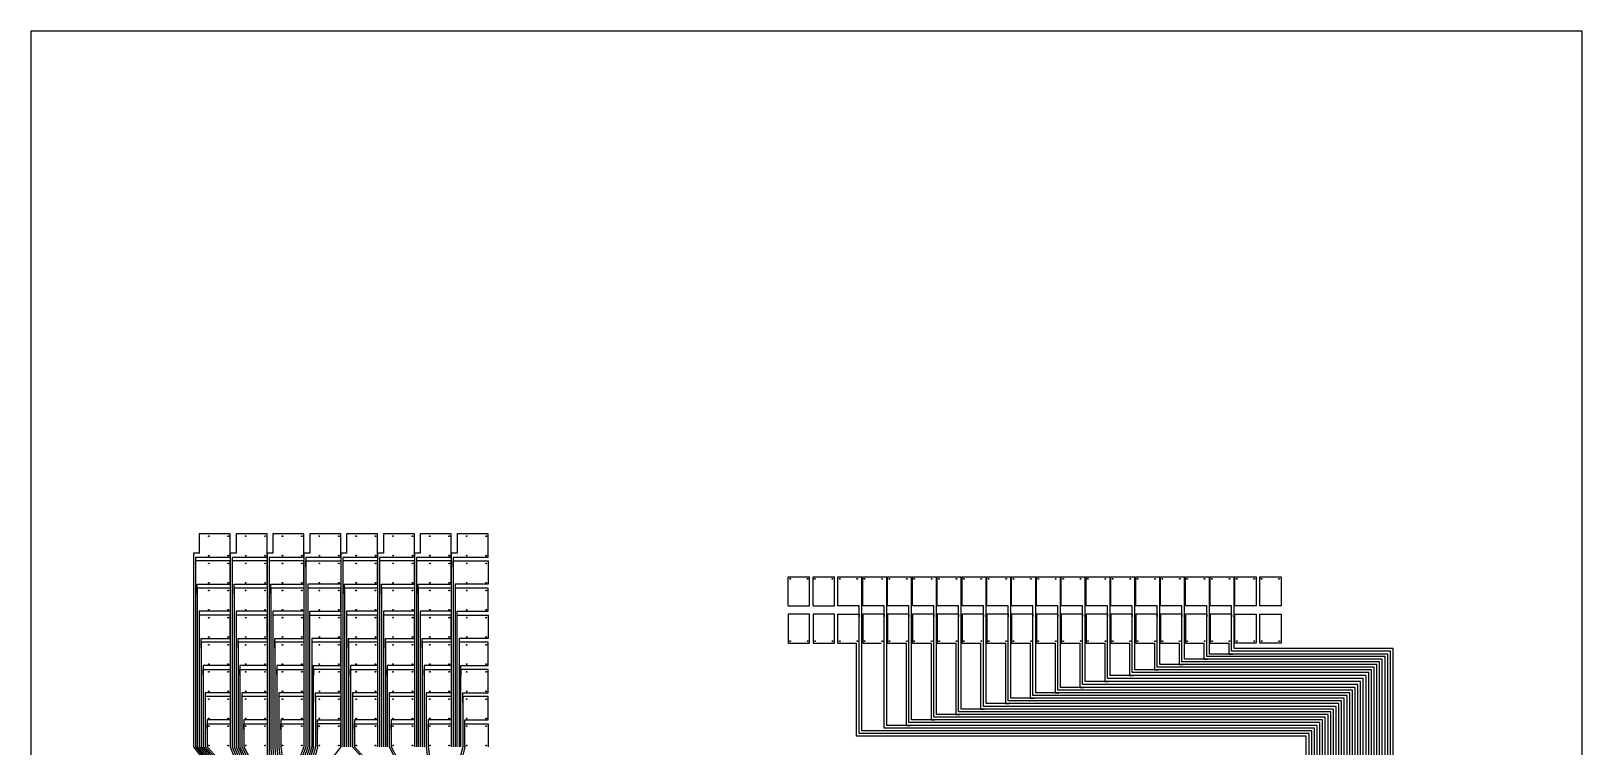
# Model space of a CAD drawing. Header units: inches. Extents: x 15.2 to 55.2, y 8.4 to 78.4.
# Drawn here: x 15.21 to 55.21, y 59.91 to 78.38 of the extents above; entities that cross this region are included whole.
import ezdxf

# ---------------------------------------------------------------- set-up
doc = ezdxf.new("R2010")
doc.units = ezdxf.units.IN
doc.header["$MEASUREMENT"] = 0
doc.layers.add('Foil', color=5, linetype='Continuous')

msp = doc.modelspace()

# ---------------------------------------------------------------- linework, layer by layer
at = {"layer": 'Foil'}
for p, q in [((15.208, 78.378), (55.208, 78.378)), ((15.208, 8.378), (15.208, 78.378)), ((55.208, 78.378), (55.208, 8.378)), ((20.347, 65.408), (19.547, 65.408)), ((19.547, 65.408), (19.547, 64.908)), ((20.347, 64.808), (20.347, 65.408)), ((21.297, 65.408), (20.497, 65.408)), ((20.497, 65.408), (20.497, 64.908)), ((21.297, 64.808), (21.297, 65.408)), ((22.247, 65.408), (21.447, 65.408)), ((21.447, 65.408), (21.447, 64.908)), ((22.247, 64.808), (22.247, 65.408)), ((23.197, 65.408), (22.397, 65.408)), ((22.397, 65.408), (22.397, 64.908)), ((23.197, 64.808), (23.197, 65.408)), ((24.147, 65.408), (23.347, 65.408)), ((23.347, 65.408), (23.347, 64.908)), ((24.147, 64.808), (24.147, 65.408)), ((25.097, 65.408), (24.297, 65.408)), ((24.297, 65.408), (24.297, 64.908)), ((25.097, 64.808), (25.097, 65.408)), ((26.047, 65.408), (25.247, 65.408)), ((25.247, 65.408), (25.247, 64.908)), ((26.047, 64.808), (26.047, 65.408)), ((26.997, 65.408), (26.197, 65.408)), ((26.197, 65.408), (26.197, 64.908)), ((26.997, 64.794), (26.997, 65.408)), ((19.547, 64.908), (19.397, 64.908)), ((19.397, 64.908), (19.397, 59.908)), ((20.497, 64.908), (20.347, 64.908)), ((20.347, 64.908), (20.347, 59.908)), ((21.447, 64.908), (21.297, 64.908)), ((21.297, 64.908), (21.297, 59.908)), ((22.397, 64.908), (22.247, 64.908)), ((22.247, 64.908), (22.247, 59.908)), ((23.347, 64.908), (23.197, 64.908)), ((23.197, 64.908), (23.197, 59.908)), ((24.297, 64.908), (24.147, 64.908)), ((24.147, 64.908), (24.147, 59.908)), ((25.247, 64.908), (25.097, 64.908)), ((25.097, 64.908), (25.097, 59.908)), ((26.197, 64.908), (26.047, 64.908)), ((26.047, 64.908), (26.047, 59.908)), ((20.347, 64.794), (19.447, 64.794)), ((19.447, 64.794), (19.447, 59.908)), ((20.347, 64.708), (19.447, 64.708)), ((19.447, 64.708), (19.447, 64.558)), ((20.347, 64.108), (20.347, 64.708)), ((21.297, 64.794), (20.397, 64.794)), ((20.397, 64.794), (20.397, 59.908)), ((21.297, 64.708), (20.397, 64.708)), ((20.397, 64.708), (20.397, 64.558)), ((21.297, 64.108), (21.297, 64.708)), ((22.247, 64.794), (21.347, 64.794)), ((21.347, 64.794), (21.347, 59.908)), ((22.247, 64.708), (21.347, 64.708)), ((21.347, 64.708), (21.347, 64.558)), ((22.247, 64.108), (22.247, 64.708)), ((23.197, 64.794), (22.297, 64.794)), ((22.297, 64.794), (22.297, 59.908)), ((22.297, 64.558), (22.297, 64.708)), ((22.297, 64.708), (23.197, 64.708)), ((23.197, 64.708), (23.197, 64.108)), ((24.147, 64.794), (23.247, 64.794)), ((23.247, 64.794), (23.247, 59.908)), ((24.147, 64.708), (23.247, 64.708)), ((23.247, 64.708), (23.247, 64.558)), ((24.147, 64.108), (24.147, 64.708)), ((25.097, 64.794), (24.197, 64.794)), ((24.197, 64.794), (24.197, 59.908)), ((25.097, 64.708), (24.197, 64.708)), ((24.197, 64.708), (24.197, 64.558)), ((25.097, 64.108), (25.097, 64.708)), ((26.047, 64.794), (25.147, 64.794)), ((25.147, 64.794), (25.147, 59.908)), ((26.047, 64.708), (25.147, 64.708)), ((25.147, 64.708), (25.147, 64.558)), ((26.047, 64.108), (26.047, 64.708)), ((26.997, 64.794), (26.097, 64.794)), ((26.097, 64.794), (26.097, 59.908)), ((26.097, 64.558), (26.097, 64.708)), ((26.097, 64.708), (26.997, 64.708)), ((26.997, 64.708), (26.997, 64.108)), ((19.497, 63.858), (19.497, 64.108)), ((19.497, 64.108), (20.347, 64.108)), ((20.347, 64.008), (19.497, 64.008)), ((19.497, 64.008), (19.497, 59.908)), ((20.347, 64.008), (20.347, 63.408)), ((20.447, 63.858), (20.447, 64.108)), ((20.447, 64.108), (21.297, 64.108)), ((21.297, 64.008), (20.447, 64.008)), ((20.447, 64.008), (20.447, 59.908)), ((21.297, 64.008), (21.297, 63.408)), ((21.397, 63.858), (21.397, 64.108)), ((21.397, 64.108), (22.247, 64.108)), ((22.247, 64.008), (21.397, 64.008)), ((21.397, 64.008), (21.397, 59.908)), ((22.247, 64.008), (22.247, 63.408)), ((23.197, 64.108), (22.347, 64.108)), ((22.347, 64.108), (22.347, 63.858)), ((23.197, 64.008), (22.347, 64.008)), ((22.347, 64.008), (22.347, 59.908)), ((23.197, 63.408), (23.197, 64.008)), ((23.297, 63.858), (23.297, 64.108)), ((23.297, 64.108), (24.147, 64.108)), ((24.147, 64.008), (23.297, 64.008)), ((23.297, 64.008), (23.297, 59.908)), ((24.147, 64.008), (24.147, 63.408)), ((24.247, 63.858), (24.247, 64.108)), ((24.247, 64.108), (25.097, 64.108)), ((25.097, 64.008), (24.247, 64.008)), ((24.247, 64.008), (24.247, 59.908)), ((25.097, 64.008), (25.097, 63.408)), ((25.197, 63.858), (25.197, 64.108)), ((25.197, 64.108), (26.047, 64.108)), ((26.047, 64.008), (25.197, 64.008)), ((25.197, 64.008), (25.197, 59.908)), ((26.047, 64.008), (26.047, 63.408)), ((26.997, 64.108), (26.147, 64.108)), ((26.147, 64.108), (26.147, 63.858)), ((26.997, 64.008), (26.147, 64.008)), ((26.147, 64.008), (26.147, 59.908)), ((26.997, 63.408), (26.997, 64.008)), ((34.739, 63.546), (34.739, 64.296)), ((34.739, 64.296), (35.289, 64.296)), ((35.289, 63.546), (35.289, 64.296)), ((35.379, 63.546), (35.379, 64.296)), ((35.379, 64.296), (35.929, 64.296)), ((35.929, 63.546), (35.929, 64.296)), ((36.019, 63.546), (36.019, 64.296)), ((36.019, 64.296), (36.639, 64.296)), ((36.639, 60.326), (36.639, 64.296)), ((36.659, 63.546), (36.659, 64.296)), ((36.659, 64.296), (37.279, 64.296)), ((37.279, 60.466), (37.279, 64.296)), ((37.299, 63.546), (37.299, 64.296)), ((37.299, 64.296), (37.919, 64.296)), ((37.919, 60.606), (37.919, 64.296)), ((37.939, 63.546), (37.939, 64.296)), ((37.939, 64.296), (38.559, 64.296)), ((38.559, 60.746), (38.559, 64.296)), ((38.579, 63.546), (38.579, 64.296)), ((38.579, 64.296), (39.199, 64.296)), ((39.199, 60.886), (39.199, 64.296)), ((39.219, 63.546), (39.219, 64.296)), ((39.219, 64.296), (39.839, 64.296)), ((39.839, 61.026), (39.839, 64.296)), ((39.859, 63.546), (39.859, 64.296)), ((39.859, 64.296), (40.479, 64.296)), ((40.479, 61.166), (40.479, 64.296)), ((40.499, 63.546), (40.499, 64.296)), ((40.499, 64.296), (41.119, 64.296)), ((41.119, 61.306), (41.119, 64.296)), ((41.139, 63.546), (41.139, 64.296)), ((41.139, 64.296), (41.759, 64.296)), ((41.759, 61.446), (41.759, 64.296)), ((41.779, 63.546), (41.779, 64.296)), ((41.779, 64.296), (42.399, 64.296)), ((42.399, 61.596), (42.399, 64.296)), ((42.419, 63.546), (42.419, 64.296)), ((42.419, 64.296), (43.039, 64.296)), ((43.039, 61.756), (43.039, 64.296)), ((43.059, 63.546), (43.059, 64.296)), ((43.059, 64.296), (43.679, 64.296)), ((43.679, 61.896), (43.679, 64.296)), ((43.699, 63.546), (43.699, 64.296)), ((43.699, 64.296), (44.319, 64.296)), ((44.319, 62.036), (44.319, 64.296)), ((44.339, 63.546), (44.339, 64.296)), ((44.339, 64.296), (44.959, 64.296)), ((44.959, 62.176), (44.959, 64.296)), ((44.979, 63.546), (44.979, 64.296)), ((44.979, 64.296), (45.599, 64.296)), ((45.599, 62.306), (45.599, 64.296)), ((45.619, 63.546), (45.619, 64.296)), ((45.619, 64.296), (46.239, 64.296)), ((46.239, 62.446), (46.239, 64.296)), ((46.259, 63.546), (46.259, 64.296)), ((46.259, 64.296), (46.809, 64.296)), ((46.809, 64.296), (46.809, 63.546)), ((46.899, 63.546), (46.899, 64.296)), ((46.899, 64.296), (47.449, 64.296)), ((47.449, 64.296), (47.449, 63.546)), ((20.347, 63.408), (19.547, 63.408)), ((19.547, 63.408), (19.547, 59.908)), ((20.347, 63.308), (19.547, 63.308)), ((19.547, 63.308), (19.547, 63.158)), ((20.347, 62.708), (20.347, 63.308)), ((21.297, 63.408), (20.497, 63.408)), ((20.497, 63.408), (20.497, 59.908)), ((21.297, 63.308), (20.497, 63.308)), ((20.497, 63.308), (20.497, 63.158)), ((21.297, 62.708), (21.297, 63.308)), ((22.247, 63.408), (21.447, 63.408)), ((21.447, 63.408), (21.447, 59.908)), ((22.247, 63.308), (21.447, 63.308)), ((21.447, 63.308), (21.447, 63.158)), ((22.247, 62.708), (22.247, 63.308)), ((22.397, 59.908), (22.397, 63.408)), ((22.397, 63.408), (23.197, 63.408)), ((22.397, 63.158), (22.397, 63.308)), ((22.397, 63.308), (23.197, 63.308)), ((23.197, 63.308), (23.197, 62.708)), ((24.147, 63.408), (23.347, 63.408)), ((23.347, 63.408), (23.347, 59.908)), ((24.147, 63.308), (23.347, 63.308)), ((23.347, 63.308), (23.347, 63.158)), ((24.147, 62.708), (24.147, 63.308)), ((25.097, 63.408), (24.297, 63.408)), ((24.297, 63.408), (24.297, 59.908)), ((25.097, 63.308), (24.297, 63.308)), ((24.297, 63.308), (24.297, 63.158)), ((25.097, 62.708), (25.097, 63.308)), ((26.047, 63.408), (25.247, 63.408)), ((25.247, 63.408), (25.247, 59.908)), ((26.047, 63.308), (25.247, 63.308)), ((25.247, 63.308), (25.247, 63.158)), ((26.047, 62.708), (26.047, 63.308)), ((26.197, 59.908), (26.197, 63.408)), ((26.197, 63.408), (26.997, 63.408)), ((26.197, 63.158), (26.197, 63.308)), ((26.197, 63.308), (26.997, 63.308)), ((26.997, 63.308), (26.997, 62.708)), ((34.739, 63.546), (35.289, 63.546)), ((35.289, 63.336), (34.739, 63.336)), ((34.739, 63.336), (34.739, 62.586)), ((35.289, 62.586), (35.289, 63.336)), ((35.379, 63.546), (35.929, 63.546)), ((35.929, 63.336), (35.379, 63.336)), ((35.379, 63.336), (35.379, 62.586)), ((35.929, 62.586), (35.929, 63.336)), ((36.569, 63.546), (36.019, 63.546)), ((36.019, 62.586), (36.019, 63.336)), ((36.019, 63.336), (36.569, 63.336)), ((36.569, 60.256), (36.569, 63.546)), ((36.569, 63.336), (36.569, 63.266)), ((37.209, 63.546), (36.659, 63.546)), ((37.209, 63.336), (36.659, 63.336)), ((36.659, 63.336), (36.659, 62.586)), ((37.209, 60.396), (37.209, 63.546)), ((37.209, 63.336), (37.209, 63.266)), ((37.849, 63.546), (37.299, 63.546)), ((37.849, 63.336), (37.299, 63.336)), ((37.299, 63.336), (37.299, 62.586)), ((37.849, 60.536), (37.849, 63.546)), ((37.849, 63.336), (37.849, 63.266)), ((38.489, 63.546), (37.939, 63.546)), ((38.489, 63.336), (37.939, 63.336)), ((37.939, 63.336), (37.939, 62.586)), ((38.489, 60.676), (38.489, 63.546)), ((38.489, 63.336), (38.489, 63.266)), ((39.129, 63.546), (38.579, 63.546)), ((39.129, 63.336), (38.579, 63.336)), ((38.579, 63.336), (38.579, 62.586)), ((39.129, 60.816), (39.129, 63.546)), ((39.129, 63.336), (39.129, 63.266)), ((39.769, 63.546), (39.219, 63.546)), ((39.769, 63.336), (39.219, 63.336)), ((39.219, 63.336), (39.219, 62.586)), ((39.769, 60.956), (39.769, 63.546)), ((39.769, 63.336), (39.769, 63.266)), ((40.409, 63.546), (39.859, 63.546)), ((40.409, 63.336), (39.859, 63.336)), ((39.859, 63.336), (39.859, 62.586)), ((40.409, 61.096), (40.409, 63.546)), ((40.409, 63.336), (40.409, 63.266)), ((41.049, 63.546), (40.499, 63.546)), ((41.049, 63.336), (40.499, 63.336)), ((40.499, 63.336), (40.499, 62.586)), ((41.049, 61.236), (41.049, 63.546)), ((41.049, 63.336), (41.049, 63.266)), ((41.689, 63.546), (41.139, 63.546)), ((41.689, 63.336), (41.139, 63.336)), ((41.139, 63.336), (41.139, 62.586)), ((41.689, 61.376), (41.689, 63.546)), ((41.689, 63.336), (41.689, 63.266)), ((42.329, 63.546), (41.779, 63.546)), ((42.329, 63.336), (41.779, 63.336)), ((41.779, 63.336), (41.779, 62.586)), ((42.329, 61.516), (42.329, 63.546)), ((42.329, 63.336), (42.329, 63.266)), ((42.969, 63.546), (42.419, 63.546)), ((42.969, 63.336), (42.419, 63.336)), ((42.419, 63.336), (42.419, 62.586)), ((42.969, 61.676), (42.969, 63.546)), ((42.969, 63.336), (42.969, 63.266)), ((43.609, 63.546), (43.059, 63.546)), ((43.609, 63.336), (43.059, 63.336)), ((43.059, 63.336), (43.059, 62.586)), ((43.609, 61.826), (43.609, 63.546)), ((43.609, 63.336), (43.609, 63.266)), ((44.249, 63.546), (43.699, 63.546)), ((44.249, 63.336), (43.699, 63.336)), ((43.699, 63.336), (43.699, 62.586)), ((44.249, 61.966), (44.249, 63.546)), ((44.249, 63.336), (44.249, 63.266)), ((44.889, 63.546), (44.339, 63.546)), ((44.889, 63.336), (44.339, 63.336)), ((44.339, 63.336), (44.339, 62.586)), ((44.889, 62.106), (44.889, 63.546)), ((44.889, 63.336), (44.889, 63.266)), ((45.529, 63.546), (44.979, 63.546)), ((45.529, 63.336), (44.979, 63.336)), ((44.979, 63.336), (44.979, 62.586)), ((45.529, 62.246), (45.529, 63.546)), ((45.529, 63.336), (45.529, 63.266)), ((46.169, 63.546), (45.619, 63.546)), ((46.169, 63.336), (45.619, 63.336)), ((45.619, 63.336), (45.619, 62.586)), ((46.169, 62.376), (46.169, 63.546)), ((46.169, 63.336), (46.169, 63.266)), ((46.809, 63.546), (46.259, 63.546)), ((46.259, 63.336), (46.809, 63.336)), ((46.259, 62.586), (46.259, 63.336)), ((46.809, 63.336), (46.809, 62.586)), ((47.449, 63.546), (46.899, 63.546)), ((46.899, 63.336), (47.449, 63.336)), ((46.899, 62.586), (46.899, 63.336)), ((47.449, 63.336), (47.449, 62.586)), ((19.597, 62.458), (19.597, 62.708)), ((19.597, 62.708), (20.347, 62.708)), ((20.347, 62.608), (19.597, 62.608)), ((19.597, 62.608), (19.597, 59.908)), ((20.347, 62.608), (20.347, 62.008)), ((20.547, 62.458), (20.547, 62.708)), ((20.547, 62.708), (21.297, 62.708)), ((21.297, 62.608), (20.547, 62.608)), ((20.547, 62.608), (20.547, 59.908)), ((21.297, 62.608), (21.297, 62.008)), ((21.497, 62.458), (21.497, 62.708)), ((21.497, 62.708), (22.247, 62.708)), ((22.247, 62.608), (21.497, 62.608)), ((21.497, 62.608), (21.497, 59.908)), ((22.247, 62.608), (22.247, 62.008)), ((23.197, 62.708), (22.447, 62.708)), ((22.447, 62.708), (22.447, 62.458)), ((23.197, 62.608), (22.447, 62.608)), ((22.447, 62.608), (22.447, 59.908)), ((23.197, 62.008), (23.197, 62.608)), ((23.397, 62.458), (23.397, 62.708)), ((23.397, 62.708), (24.147, 62.708)), ((24.147, 62.608), (23.397, 62.608)), ((23.397, 62.608), (23.397, 59.908)), ((24.147, 62.608), (24.147, 62.008)), ((24.347, 62.458), (24.347, 62.708)), ((24.347, 62.708), (25.097, 62.708)), ((25.097, 62.608), (24.347, 62.608)), ((24.347, 62.608), (24.347, 59.908)), ((25.097, 62.608), (25.097, 62.008)), ((25.297, 62.458), (25.297, 62.708)), ((25.297, 62.708), (26.047, 62.708)), ((26.047, 62.608), (25.297, 62.608)), ((25.297, 62.608), (25.297, 59.908)), ((26.047, 62.608), (26.047, 62.008)), ((26.997, 62.708), (26.247, 62.708)), ((26.247, 62.708), (26.247, 62.458)), ((26.997, 62.608), (26.247, 62.608)), ((26.247, 62.608), (26.247, 59.908)), ((26.997, 62.008), (26.997, 62.608)), ((34.739, 62.586), (35.289, 62.586)), ((35.379, 62.586), (35.929, 62.586)), ((36.019, 62.586), (36.499, 62.586)), ((36.499, 60.186), (36.499, 62.586)), ((36.659, 62.586), (37.139, 62.586)), ((37.299, 62.586), (37.779, 62.586)), ((37.779, 62.586), (37.779, 60.466)), ((37.939, 62.586), (38.419, 62.586)), ((38.419, 62.586), (38.419, 60.606)), ((38.579, 62.586), (39.059, 62.586)), ((39.059, 62.586), (39.059, 60.746)), ((39.219, 62.586), (39.699, 62.586)), ((39.699, 62.586), (39.699, 60.886)), ((39.859, 62.586), (40.339, 62.586)), ((40.339, 62.586), (40.339, 61.026)), ((40.499, 62.586), (40.979, 62.586)), ((40.979, 62.586), (40.979, 61.166)), ((41.139, 62.586), (41.619, 62.586)), ((41.619, 62.586), (41.619, 61.306)), ((41.779, 62.586), (42.259, 62.586)), ((42.259, 62.586), (42.259, 61.446)), ((42.419, 62.586), (42.899, 62.586)), ((42.899, 62.586), (42.899, 61.596)), ((43.059, 62.586), (43.539, 62.586)), ((43.539, 62.586), (43.539, 61.756)), ((43.699, 62.586), (44.179, 62.586)), ((44.179, 62.586), (44.179, 61.896)), ((44.339, 62.586), (44.819, 62.586)), ((44.819, 62.586), (44.819, 62.036)), ((44.979, 62.586), (45.459, 62.586)), ((45.459, 62.586), (45.459, 62.176)), ((45.619, 62.586), (46.099, 62.586)), ((46.099, 62.586), (46.099, 62.306)), ((50.339, 62.446), (46.239, 62.446)), ((46.809, 62.586), (46.259, 62.586)), ((47.449, 62.586), (46.899, 62.586)), ((50.339, 60.186), (50.339, 62.446)), ((20.347, 62.008), (19.647, 62.008)), ((19.647, 62.008), (19.647, 59.908)), ((21.297, 62.008), (20.597, 62.008)), ((20.597, 62.008), (20.597, 59.908)), ((22.247, 62.008), (21.547, 62.008)), ((21.547, 62.008), (21.547, 59.908)), ((22.497, 59.908), (22.497, 62.008)), ((22.497, 62.008), (23.197, 62.008)), ((24.147, 62.008), (23.447, 62.008)), ((23.447, 62.008), (23.447, 59.908)), ((25.097, 62.008), (24.397, 62.008)), ((24.397, 62.008), (24.397, 59.908)), ((26.047, 62.008), (25.347, 62.008)), ((25.347, 62.008), (25.347, 59.908)), ((26.297, 59.908), (26.297, 62.008)), ((26.297, 62.008), (26.997, 62.008)), ((49.919, 62.036), (44.319, 62.036)), ((44.819, 62.036), (44.919, 62.036)), ((49.989, 62.106), (44.889, 62.106)), ((50.059, 62.176), (44.959, 62.176)), ((45.459, 62.176), (45.559, 62.176)), ((50.129, 62.246), (45.529, 62.246)), ((50.199, 62.306), (45.599, 62.306)), ((46.099, 62.306), (46.199, 62.306)), ((50.269, 62.376), (46.169, 62.376)), ((49.919, 60.186), (49.919, 62.036)), ((49.989, 60.186), (49.989, 62.106)), ((50.059, 60.186), (50.059, 62.176)), ((50.129, 60.186), (50.129, 62.246)), ((50.199, 60.186), (50.199, 62.306)), ((50.269, 60.186), (50.269, 62.376)), ((19.647, 61.758), (19.647, 61.908)), ((19.647, 61.908), (20.347, 61.908)), ((20.347, 61.908), (20.347, 61.308)), ((20.597, 61.758), (20.597, 61.908)), ((20.597, 61.908), (21.297, 61.908)), ((21.297, 61.908), (21.297, 61.308)), ((21.547, 61.758), (21.547, 61.908)), ((21.547, 61.908), (22.247, 61.908)), ((22.247, 61.908), (22.247, 61.308)), ((23.197, 61.908), (22.497, 61.908)), ((22.497, 61.908), (22.497, 61.758)), ((23.197, 61.308), (23.197, 61.908)), ((23.447, 61.758), (23.447, 61.908)), ((23.447, 61.908), (24.147, 61.908)), ((24.147, 61.908), (24.147, 61.308)), ((24.397, 61.758), (24.397, 61.908)), ((24.397, 61.908), (25.097, 61.908)), ((25.097, 61.908), (25.097, 61.308)), ((25.347, 61.758), (25.347, 61.908)), ((25.347, 61.908), (26.047, 61.908)), ((26.047, 61.908), (26.047, 61.308)), ((26.997, 61.908), (26.297, 61.908)), ((26.297, 61.908), (26.297, 61.758)), ((26.997, 61.308), (26.997, 61.908)), ((49.569, 61.676), (42.969, 61.676)), ((49.639, 61.756), (43.039, 61.756)), ((43.539, 61.756), (43.639, 61.756)), ((49.709, 61.826), (43.609, 61.826)), ((49.779, 61.896), (43.679, 61.896)), ((44.179, 61.896), (44.279, 61.896)), ((49.849, 61.966), (44.249, 61.966)), ((49.569, 60.186), (49.569, 61.676)), ((49.639, 60.186), (49.639, 61.756)), ((49.709, 60.186), (49.709, 61.826)), ((49.779, 60.186), (49.779, 61.896)), ((49.849, 60.186), (49.849, 61.966)), ((20.347, 61.308), (19.697, 61.308)), ((19.697, 61.308), (19.697, 61.058)), ((20.347, 61.208), (19.697, 61.208)), ((19.697, 61.208), (19.697, 59.908)), ((20.347, 61.208), (20.347, 60.608)), ((21.297, 61.308), (20.647, 61.308)), ((20.647, 61.308), (20.647, 61.058)), ((21.297, 61.208), (20.647, 61.208)), ((20.647, 61.208), (20.647, 59.908)), ((21.297, 61.208), (21.297, 60.608)), ((22.247, 61.308), (21.597, 61.308)), ((21.597, 61.308), (21.597, 61.058)), ((22.247, 61.208), (21.597, 61.208)), ((21.597, 61.208), (21.597, 59.908)), ((22.247, 61.208), (22.247, 60.608)), ((22.547, 61.058), (22.547, 61.308)), ((22.547, 61.308), (23.197, 61.308)), ((23.197, 61.208), (22.547, 61.208)), ((22.547, 61.208), (22.547, 59.908)), ((23.197, 60.608), (23.197, 61.208)), ((24.147, 61.308), (23.497, 61.308)), ((23.497, 61.308), (23.497, 61.058)), ((24.147, 61.208), (23.497, 61.208)), ((23.497, 61.208), (23.497, 59.908)), ((24.147, 61.208), (24.147, 60.608)), ((25.097, 61.308), (24.447, 61.308)), ((24.447, 61.308), (24.447, 61.058)), ((25.097, 61.208), (24.447, 61.208)), ((24.447, 61.208), (24.447, 59.908)), ((25.097, 61.208), (25.097, 60.608)), ((26.047, 61.308), (25.397, 61.308)), ((25.397, 61.308), (25.397, 61.058)), ((26.047, 61.208), (25.397, 61.208)), ((25.397, 61.208), (25.397, 59.908)), ((26.047, 61.208), (26.047, 60.608)), ((26.347, 61.058), (26.347, 61.308)), ((26.347, 61.308), (26.997, 61.308)), ((26.997, 61.208), (26.347, 61.208)), ((26.347, 61.208), (26.347, 59.908)), ((26.997, 60.608), (26.997, 61.208)), ((49.149, 61.236), (41.049, 61.236)), ((49.219, 61.306), (41.119, 61.306)), ((41.619, 61.306), (41.719, 61.306)), ((49.289, 61.376), (41.689, 61.376)), ((49.359, 61.446), (41.759, 61.446)), ((42.259, 61.446), (42.359, 61.446)), ((49.429, 61.516), (42.329, 61.516)), ((49.499, 61.596), (42.399, 61.596)), ((42.899, 61.596), (42.999, 61.596)), ((49.149, 60.186), (49.149, 61.236)), ((49.219, 60.186), (49.219, 61.306)), ((49.289, 60.186), (49.289, 61.376)), ((49.359, 60.186), (49.359, 61.446)), ((49.429, 60.186), (49.429, 61.516)), ((49.499, 60.186), (49.499, 61.596)), ((48.729, 60.816), (39.129, 60.816)), ((48.799, 60.886), (39.199, 60.886)), ((39.699, 60.886), (39.799, 60.886)), ((48.869, 60.956), (39.769, 60.956)), ((48.939, 61.026), (39.839, 61.026)), ((40.339, 61.026), (40.439, 61.026)), ((49.009, 61.096), (40.409, 61.096)), ((49.079, 61.166), (40.479, 61.166)), ((40.979, 61.166), (41.079, 61.166)), ((48.729, 60.186), (48.729, 60.816)), ((48.799, 60.186), (48.799, 60.886)), ((48.869, 60.186), (48.869, 60.956)), ((48.939, 60.186), (48.939, 61.026)), ((49.009, 60.186), (49.009, 61.096)), ((49.079, 60.186), (49.079, 61.166)), ((20.347, 60.608), (19.747, 60.608)), ((19.747, 60.608), (19.747, 59.908)), ((19.747, 60.358), (19.747, 60.508)), ((19.747, 60.508), (20.347, 60.508)), ((20.347, 60.508), (20.347, 60.358)), ((21.297, 60.608), (20.697, 60.608)), ((20.697, 60.608), (20.697, 59.908)), ((20.697, 60.358), (20.697, 60.508)), ((20.697, 60.508), (21.297, 60.508)), ((21.297, 60.508), (21.297, 60.358)), ((22.247, 60.608), (21.647, 60.608)), ((21.647, 60.608), (21.647, 59.908)), ((21.647, 60.358), (21.647, 60.508)), ((21.647, 60.508), (22.247, 60.508)), ((22.247, 60.508), (22.247, 60.358)), ((22.597, 59.908), (22.597, 60.608)), ((22.597, 60.608), (23.197, 60.608)), ((23.197, 60.508), (22.597, 60.508)), ((22.597, 60.508), (22.597, 60.358)), ((23.197, 59.908), (23.197, 60.508)), ((24.147, 60.608), (23.547, 60.608)), ((23.547, 60.608), (23.547, 59.908)), ((23.547, 60.358), (23.547, 60.508)), ((23.547, 60.508), (24.147, 60.508)), ((24.147, 60.508), (24.147, 60.358)), ((25.097, 60.608), (24.497, 60.608)), ((24.497, 60.608), (24.497, 59.908)), ((24.497, 60.358), (24.497, 60.508)), ((24.497, 60.508), (25.097, 60.508)), ((25.097, 60.508), (25.097, 60.358)), ((26.047, 60.608), (25.447, 60.608)), ((25.447, 60.608), (25.447, 59.908)), ((25.447, 60.358), (25.447, 60.508)), ((25.447, 60.508), (26.047, 60.508)), ((26.047, 60.508), (26.047, 60.358)), ((26.397, 59.908), (26.397, 60.608)), ((26.397, 60.608), (26.997, 60.608)), ((26.397, 60.358), (26.397, 60.508)), ((26.397, 60.508), (26.997, 60.508)), ((26.997, 60.508), (26.997, 59.908)), ((48.379, 60.466), (37.279, 60.466)), ((37.779, 60.466), (37.879, 60.466)), ((48.449, 60.536), (37.849, 60.536)), ((48.519, 60.606), (37.919, 60.606)), ((38.419, 60.606), (38.519, 60.606)), ((48.589, 60.676), (38.489, 60.676)), ((48.659, 60.746), (38.559, 60.746)), ((39.059, 60.746), (39.159, 60.746)), ((48.379, 60.186), (48.379, 60.466)), ((48.449, 60.186), (48.449, 60.536)), ((48.519, 60.186), (48.519, 60.606)), ((48.589, 60.186), (48.589, 60.676)), ((48.659, 60.186), (48.659, 60.746)), ((48.099, 60.186), (36.499, 60.186)), ((48.169, 60.256), (36.569, 60.256)), ((48.239, 60.326), (36.639, 60.326)), ((48.309, 60.396), (37.209, 60.396)), ((48.099, 39.829), (48.099, 60.186)), ((48.169, 60.186), (48.169, 60.256)), ((48.169, 39.829), (48.169, 60.186)), ((48.239, 60.186), (48.239, 60.326)), ((48.239, 39.829), (48.239, 60.186)), ((48.309, 60.186), (48.309, 60.396)), ((48.309, 39.829), (48.309, 60.186)), ((48.379, 39.829), (48.379, 60.186)), ((48.449, 39.829), (48.449, 60.186)), ((48.519, 39.829), (48.519, 60.186)), ((48.589, 39.829), (48.589, 60.186)), ((48.659, 39.829), (48.659, 60.186)), ((48.729, 39.829), (48.729, 60.186)), ((48.799, 39.829), (48.799, 60.186)), ((48.869, 39.829), (48.869, 60.186)), ((48.939, 39.829), (48.939, 60.186)), ((49.009, 39.829), (49.009, 60.186)), ((49.079, 39.829), (49.079, 60.186)), ((49.149, 39.829), (49.149, 60.186)), ((49.219, 39.829), (49.219, 60.186)), ((49.289, 39.829), (49.289, 60.186)), ((49.359, 39.829), (49.359, 60.186)), ((49.429, 39.829), (49.429, 60.186)), ((49.499, 39.829), (49.499, 60.186)), ((49.569, 39.829), (49.569, 60.186)), ((49.639, 39.829), (49.639, 60.186)), ((49.709, 39.829), (49.709, 60.186)), ((49.779, 39.829), (49.779, 60.186)), ((49.849, 39.829), (49.849, 60.186)), ((49.919, 39.829), (49.919, 60.186)), ((49.989, 39.829), (49.989, 60.186)), ((50.059, 39.829), (50.059, 60.186)), ((50.129, 39.829), (50.129, 60.186)), ((50.199, 39.829), (50.199, 60.186)), ((50.269, 39.829), (50.269, 60.186)), ((50.339, 39.829), (50.339, 60.186)), ((19.397, 59.908), (20.177, 58.908)), ((19.447, 59.908), (20.247, 58.908)), ((19.497, 59.908), (20.317, 58.908)), ((19.547, 59.908), (20.387, 58.908)), ((19.597, 59.908), (20.457, 58.908)), ((19.647, 59.908), (20.527, 58.908)), ((19.697, 59.908), (20.597, 58.908)), ((19.747, 59.908), (20.667, 58.908)), ((20.347, 59.908), (20.737, 58.908)), ((20.397, 59.908), (20.807, 58.908)), ((20.447, 59.908), (20.877, 58.908)), ((20.497, 59.908), (20.947, 58.908)), ((20.547, 59.908), (21.017, 58.908)), ((20.597, 59.908), (21.087, 58.908)), ((20.647, 59.908), (21.157, 58.908)), ((20.697, 59.908), (21.227, 58.908)), ((21.297, 59.908), (21.297, 58.908)), ((21.347, 59.908), (21.367, 58.908)), ((21.397, 59.908), (21.437, 58.908)), ((21.447, 59.908), (21.507, 58.908)), ((21.497, 59.908), (21.577, 58.908)), ((21.547, 59.908), (21.647, 58.908)), ((21.597, 59.908), (21.717, 58.908)), ((21.647, 59.908), (21.787, 58.908)), ((22.247, 59.908), (21.857, 58.908)), ((22.297, 59.908), (21.927, 58.908)), ((22.347, 59.908), (21.997, 58.908)), ((22.397, 59.908), (22.067, 58.908)), ((22.447, 59.908), (22.137, 58.908)), ((22.497, 59.908), (22.207, 58.908)), ((22.547, 59.908), (22.277, 58.908)), ((22.597, 59.908), (22.347, 58.908)), ((23.197, 59.908), (22.417, 58.908)), ((23.497, 59.908), (24.397, 58.908)), ((23.547, 59.908), (24.467, 58.908)), ((24.447, 59.908), (24.957, 58.908)), ((24.497, 59.908), (25.027, 58.908)), ((25.397, 59.908), (25.517, 58.908)), ((25.447, 59.908), (25.587, 58.908)), ((26.347, 59.908), (26.077, 58.908)), ((26.397, 59.908), (26.147, 58.908))]:
    msp.add_line(p, q, dxfattribs=at)
for centre in [(19.794, 65.344), (20.294, 65.344), (20.744, 65.344), (21.244, 65.344), (21.694, 65.344), (22.194, 65.344), (22.644, 65.344), (23.144, 65.344), (23.594, 65.344), (24.094, 65.344), (24.544, 65.344), (25.044, 65.344), (25.494, 65.344), (25.994, 65.344), (26.444, 65.344), (26.944, 65.344), (19.794, 64.844), (20.294, 64.844), (20.744, 64.844), (21.244, 64.844), (21.694, 64.844), (22.194, 64.844), (22.644, 64.844), (23.144, 64.844), (23.594, 64.844), (24.094, 64.844), (24.544, 64.844), (25.044, 64.844), (25.494, 64.844), (25.994, 64.844), (26.444, 64.844), (26.944, 64.844), (19.794, 64.644), (20.294, 64.644), (20.744, 64.644), (21.244, 64.644), (21.694, 64.644), (22.194, 64.644), (22.644, 64.644), (23.144, 64.644), (23.594, 64.644), (24.094, 64.644), (24.544, 64.644), (25.044, 64.644), (25.494, 64.644), (25.994, 64.644), (26.444, 64.644), (26.944, 64.644), (19.794, 64.144), (20.294, 64.144), (20.744, 64.144), (21.244, 64.144), (21.694, 64.144), (22.194, 64.144), (22.644, 64.144), (23.144, 64.144), (23.594, 64.144), (24.094, 64.144), (24.544, 64.144), (25.044, 64.144), (25.494, 64.144), (25.994, 64.144), (26.444, 64.144), (26.944, 64.144), (34.785, 64.246), (35.235, 64.246), (35.425, 64.246), (35.875, 64.246), (36.065, 64.246), (36.515, 64.246), (36.705, 64.246), (37.155, 64.246), (37.345, 64.246), (37.795, 64.246), (37.985, 64.246), (38.435, 64.246), (38.625, 64.246), (39.075, 64.246), (39.265, 64.246), (39.715, 64.246), (39.905, 64.246), (40.355, 64.246), (40.545, 64.246), (40.995, 64.246), (41.185, 64.246), (41.635, 64.246), (41.825, 64.246), (42.275, 64.246), (42.465, 64.246), (42.915, 64.246), (43.105, 64.246), (43.555, 64.246), (43.745, 64.246), (44.195, 64.246), (44.385, 64.246), (44.835, 64.246), (45.025, 64.246), (45.475, 64.246), (45.665, 64.246), (46.115, 64.246), (46.305, 64.246), (46.755, 64.246), (46.945, 64.246), (47.395, 64.246), (19.794, 63.944), (20.294, 63.944), (20.744, 63.944), (21.244, 63.944), (21.694, 63.944), (22.194, 63.944), (22.644, 63.944), (23.144, 63.944), (23.594, 63.944), (24.094, 63.944), (24.544, 63.944), (25.044, 63.944), (25.494, 63.944), (25.994, 63.944), (26.444, 63.944), (26.944, 63.944), (19.794, 63.444), (19.794, 63.244), (20.294, 63.444), (20.294, 63.244), (20.744, 63.444), (20.744, 63.244), (21.244, 63.444), (21.244, 63.244), (21.694, 63.444), (21.694, 63.244), (22.194, 63.444), (22.194, 63.244), (22.644, 63.444), (22.644, 63.244), (23.144, 63.444), (23.144, 63.244), (23.594, 63.444), (23.594, 63.244), (24.094, 63.444), (24.094, 63.244), (24.544, 63.444), (24.544, 63.244), (25.044, 63.444), (25.044, 63.244), (25.494, 63.444), (25.494, 63.244), (25.994, 63.444), (25.994, 63.244), (26.444, 63.444), (26.444, 63.244), (26.944, 63.444), (26.944, 63.244), (19.794, 62.744), (19.794, 62.544), (20.294, 62.744), (20.294, 62.544), (20.744, 62.744), (20.744, 62.544), (21.244, 62.744), (21.244, 62.544), (21.694, 62.744), (21.694, 62.544), (22.194, 62.744), (22.194, 62.544), (22.644, 62.744), (22.644, 62.544), (23.144, 62.744), (23.144, 62.544), (23.594, 62.744), (23.594, 62.544), (24.094, 62.744), (24.094, 62.544), (24.544, 62.744), (24.544, 62.544), (25.044, 62.744), (25.044, 62.544), (25.494, 62.744), (25.494, 62.544), (25.994, 62.744), (25.994, 62.544), (26.444, 62.744), (26.444, 62.544), (26.944, 62.744), (26.944, 62.544), (34.788, 62.636), (35.238, 62.636), (35.428, 62.636), (35.878, 62.636), (36.068, 62.636), (36.518, 62.636), (36.708, 62.636), (37.158, 62.636), (37.348, 62.636), (37.798, 62.636), (37.988, 62.636), (38.438, 62.636), (38.628, 62.636), (39.078, 62.636), (39.268, 62.636), (39.718, 62.636), (39.908, 62.636), (40.358, 62.636), (40.548, 62.636), (40.998, 62.636), (41.188, 62.636), (41.638, 62.636), (41.828, 62.636), (42.278, 62.636), (42.468, 62.636), (42.918, 62.636), (43.108, 62.636), (43.558, 62.636), (43.748, 62.636), (44.198, 62.636), (44.388, 62.636), (44.838, 62.636), (45.028, 62.636), (45.478, 62.636), (45.668, 62.636), (46.118, 62.636), (46.308, 62.636), (46.758, 62.636), (46.948, 62.636), (47.398, 62.636), (19.794, 62.044), (20.294, 62.044), (20.744, 62.044), (21.244, 62.044), (21.694, 62.044), (22.194, 62.044), (22.644, 62.044), (23.144, 62.044), (23.594, 62.044), (24.094, 62.044), (24.544, 62.044), (25.044, 62.044), (25.494, 62.044), (25.994, 62.044), (26.444, 62.044), (26.944, 62.044), (19.794, 61.844), (20.294, 61.844), (20.744, 61.844), (21.244, 61.844), (21.694, 61.844), (22.194, 61.844), (22.644, 61.844), (23.144, 61.844), (23.594, 61.844), (24.094, 61.844), (24.544, 61.844), (25.044, 61.844), (25.494, 61.844), (25.994, 61.844), (26.444, 61.844), (26.944, 61.844), (19.794, 61.344), (20.294, 61.344), (20.744, 61.344), (21.244, 61.344), (21.694, 61.344), (22.194, 61.344), (22.644, 61.344), (23.144, 61.344), (23.594, 61.344), (24.094, 61.344), (24.544, 61.344), (25.044, 61.344), (25.494, 61.344), (25.994, 61.344), (26.444, 61.344), (26.944, 61.344), (19.794, 61.144), (20.294, 61.144), (20.744, 61.144), (21.244, 61.144), (21.694, 61.144), (22.194, 61.144), (22.644, 61.144), (23.144, 61.144), (23.594, 61.144), (24.094, 61.144), (24.544, 61.144), (25.044, 61.144), (25.494, 61.144), (25.994, 61.144), (26.444, 61.144), (26.944, 61.144), (19.794, 60.644), (19.794, 60.444), (20.294, 60.644), (20.294, 60.444), (20.744, 60.644), (20.744, 60.444), (21.244, 60.644), (21.244, 60.444), (21.694, 60.644), (21.694, 60.444), (22.194, 60.644), (22.194, 60.444), (22.644, 60.644), (22.644, 60.444), (23.144, 60.644), (23.144, 60.444), (23.594, 60.644), (23.594, 60.444), (24.094, 60.644), (24.094, 60.444), (24.544, 60.644), (24.544, 60.444), (25.044, 60.644), (25.044, 60.444), (25.494, 60.644), (25.494, 60.444), (25.994, 60.644), (25.994, 60.444), (26.444, 60.644), (26.444, 60.444), (26.944, 60.644), (26.944, 60.444), (19.794, 59.944), (20.294, 59.944), (20.744, 59.944), (21.244, 59.944), (21.694, 59.944), (22.194, 59.944), (22.644, 59.944), (23.144, 59.944), (23.594, 59.944), (24.094, 59.944), (24.544, 59.944), (25.044, 59.944), (25.494, 59.944), (25.994, 59.944), (26.444, 59.944), (26.944, 59.944)]:
    msp.add_circle(centre, 0.01, dxfattribs=at)

doc.saveas('drawing.dxf')
